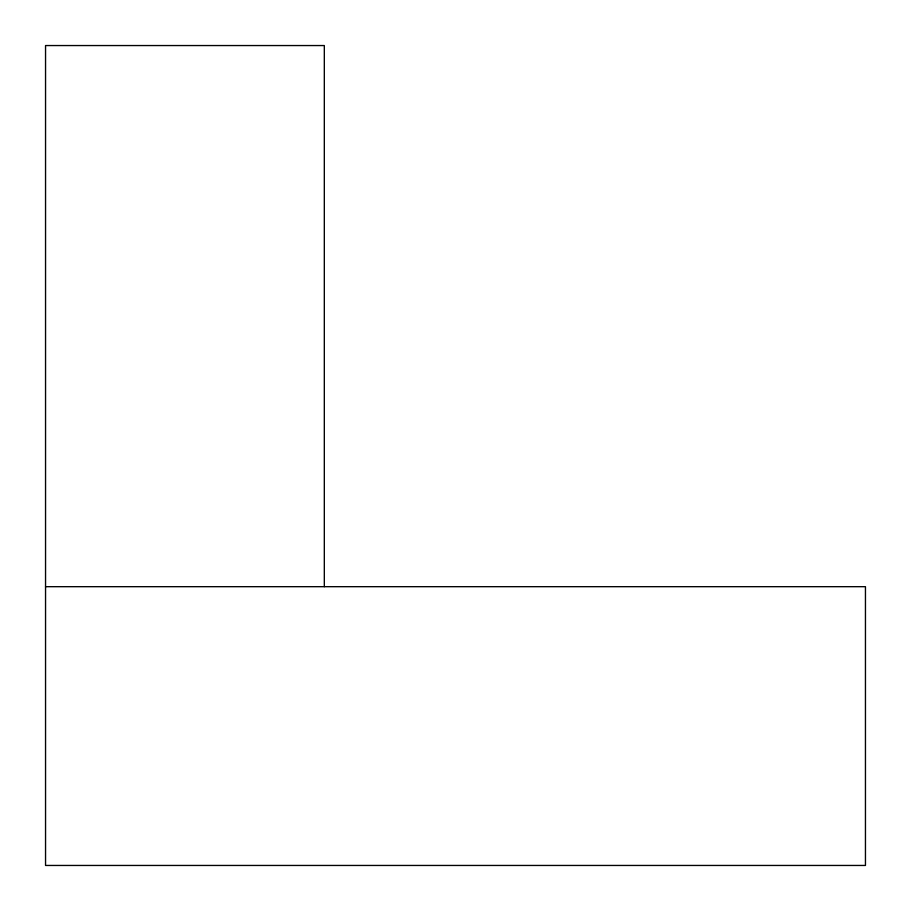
<?xml version="1.0" encoding="UTF-8"?>
<svg xmlns="http://www.w3.org/2000/svg" width="911" height="911" viewBox="0 0 911 911"><rect width="100%" height="100%" fill="white"/><g stroke="black" fill="none" stroke-linecap="round" stroke-linejoin="round"><path stroke-width="1.37" d="M45.55 586.684L865.45 586.684L865.45 865.45L45.55 865.45L45.55 45.55L324.316 45.55L324.316 586.684"/></g></svg>
